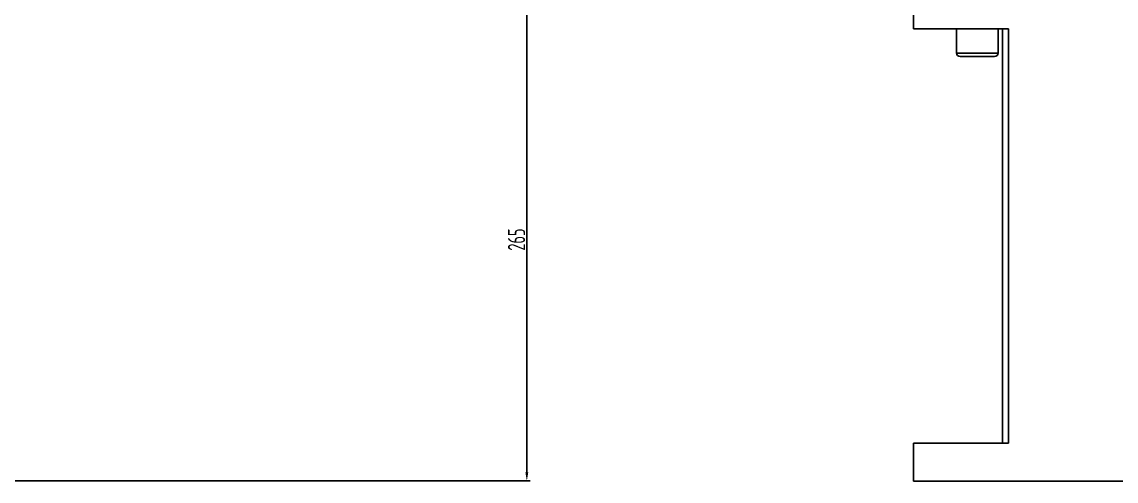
# Model space of a CAD drawing. Header units: millimetres. Extents: x 5395 to 6471, y 1829 to 2617.
# Drawn here: x 5794.9 to 6111.7, y 2077.3 to 2210.3 of the extents above; entities that cross this region are included whole.
import ezdxf

# ---------------------------------------------------------------- set-up
doc = ezdxf.new("R2010")
doc.units = ezdxf.units.MM
doc.layers.add('AM_5', color=3, linetype='Continuous', lineweight=25)
doc.styles.add('工程字', font='gbenor.shx', dxfattribs={"width": 0.707, "bigfont": 'hztxt.shx'})
doc.dimstyles.new('AM_GB$0', dxfattribs={"dimtxt": 3.5, "dimasz": 2.5, "dimexe": 1, "dimexo": 1, "dimgap": 0.5, "dimtad": 1, "dimdsep": 46, "dimtxsty": '工程字', "dimcen": 0, "dimclrd": 256, "dimclre": 256, "dimclrt": 2, "dimadec": 0, "dimazin": 2, "dimtp": 0.1, "dimtm": 0.1, "dimtfac": 0.71, "dimtmove": 0, "dimatfit": 3, "dimfxl": 0, "dimlwd": -1, "dimlwe": -1, "dimarcsym": 0})

# ---------------------------------------------------------------- blocks, each defined once
blk = doc.blocks.new('*D20')
at = {"layer": 'AM_5', "transparency": 16777216}
for p, q in [((5758.03, 2217.19), (5942.06, 2217.19)), ((5941.06, 2214.69), (5941.06, 2079.82)), ((5756.79, 2077.32), (5942.06, 2077.32))]:
    blk.add_line(p, q, dxfattribs=at)
for points in [[(5940.64, 2214.69), (5941.47, 2214.69), (5941.06, 2217.19)], [(5940.64, 2079.82), (5941.47, 2079.82), (5941.06, 2077.32)]]:
    blk.add_solid(points, dxfattribs=at)
at = {"layer": 'Defpoints', "color": 0}
for p in [(5757.03, 2217.19), (5755.79, 2077.32), (5941.06, 2077.32)]:
    blk.add_point(p, dxfattribs=at)
at = {"layer": 'AM_5', "color": 2, "transparency": 16777216, "insert": (5938.06, 2147.26), "char_height": 5, "attachment_point": 5, "rotation": 90, "style": '工程字'}
blk.add_mtext('265', dxfattribs=at)

msp = doc.modelspace()

# ---------------------------------------------------------------- linework, layer by layer
at = {"color": 7, "linetype": 'Continuous', "lineweight": 25}
for p, q in [((6052.97231, 2217.28248), (6052.97231, 2208.28248)), ((6052.97231, 2208.28248), (6080.45807, 2208.28248)), ((6065.47357, 2208.28248), (6065.47357, 2201.28248)), ((6077.47357, 2201.28248), (6077.47357, 2208.28248)), ((6078.72231, 2208.28248), (6078.72231, 2088.28248)), ((6080.45807, 2208.28248), (6080.45807, 2088.28248)), ((6065.47357, 2201.28248), (6077.47357, 2201.28248)), ((6076.47357, 2200.28248), (6066.47357, 2200.28248)), ((6052.97231, 2088.28248), (6052.97231, 2077.28248)), ((6080.45807, 2088.28248), (6052.97231, 2088.28248)), ((6139.47231, 2077.28248), (6052.97231, 2077.28248))]:
    msp.add_line(p, q, dxfattribs=at)
for centre, start, end in [((6066.47357, 2201.28248), 180, 270), ((6076.47357, 2201.28248), 270, 0)]:
    msp.add_arc(centre, 1, start, end, dxfattribs=at)

# ---------------------------------------------------------------- dimensions: what is measured, and where the dimension line sits
at = {"layer": 'AM_5'}
dim = msp.add_linear_dim(base=(5941.05717, 2077.32412), p1=(5757.02924, 2217.19137), p2=(5755.78759, 2077.32412), angle=90, text='265', dimstyle='AM_GB$0', override={"dimtxt": 5}, dxfattribs=at)
dim.commit()
dim.dimension.update_dxf_attribs({"geometry": '*D20', "text_midpoint": (5938.05717, 2147.25774)})

doc.saveas('drawing.dxf')
